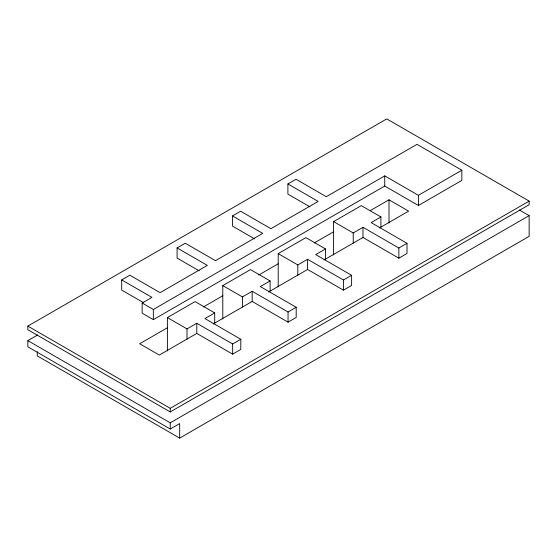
<?xml version="1.0" encoding="UTF-8"?>
<svg xmlns="http://www.w3.org/2000/svg" width="557" height="557" viewBox="0 0 557 557"><rect width="100%" height="100%" fill="white"/><g stroke="black" fill="none" stroke-linecap="round" stroke-linejoin="round"><path stroke-width="0.84" d="M27.85 326.103L386.753 118.892L529.15 201.105L529.15 204.732L170.247 411.943L27.85 329.737L27.85 326.103L170.247 408.316L529.15 201.105M143.817 302.855L121.691 290.079L121.691 279.913L129.837 275.207L160.082 292.669L207.336 265.39L177.091 247.928L177.091 258.086L199.225 270.869M177.091 247.928L185.237 243.221L215.489 260.683L262.744 233.404L232.499 215.942L232.499 226.1L254.626 238.883M232.499 215.942L240.645 211.235L270.89 228.697L318.144 201.418L287.899 183.949L287.899 194.115L310.033 206.891M287.899 183.949L296.046 179.25L326.298 196.712L417.005 144.34L461.85 170.233L461.85 180.398L418.398 205.484L384.734 186.045L153.342 319.641L142.16 313.187L142.16 303.022L151.936 297.375L121.691 279.913M37.277 351.627L37.277 355.895L179.674 438.108L179.674 423.585L170.247 429.029L27.85 346.823L27.85 340.626L37.632 334.98M142.16 303.022L153.342 309.476L384.734 175.887L418.398 195.319L461.85 170.233M167.392 350.959L167.392 317.587L195.096 301.595L214.703 312.916L214.703 323.081M222.793 318.966L222.793 285.602L250.497 269.609L270.11 280.93L270.11 291.095M278.201 286.98L278.201 253.616L305.904 237.623L325.511 248.944L325.511 259.109M333.601 254.995L333.601 221.63L361.305 205.637L380.918 216.958L380.918 227.117M167.392 327.753L139.689 343.746L159.302 355.067L196.781 333.427L232.652 354.141L240.798 349.434L240.798 339.269L204.927 318.562L214.703 312.916M203.333 307.004L222.793 295.767M258.733 275.019L278.201 263.781M314.134 243.033L333.601 231.789M370.287 210.609L389.009 199.803L408.622 211.124L379.414 227.987M167.392 317.587L187.006 328.915L196.781 323.269L232.652 343.975L240.798 339.269M222.793 285.602L242.406 296.923L252.182 291.283L288.053 311.99L296.199 307.283L296.199 317.448L288.053 322.155L252.182 301.441L213.199 323.951M270.11 280.93L260.335 286.577L296.199 307.283M278.201 253.616L297.814 264.937L307.589 259.29L343.46 280.004L351.606 275.297L351.606 285.463L343.46 290.162L307.589 269.456L268.606 291.965M325.511 248.944L315.735 254.591L351.606 275.297M333.601 221.63L353.215 232.951L362.99 227.305L398.861 248.011L407.007 243.312L407.007 253.477L398.861 258.176L362.99 237.47L324.007 259.973M380.918 216.958L371.143 222.598L407.007 243.312M27.85 340.626L170.247 422.833L529.15 215.622L529.15 236.342L179.674 438.108M519.354 209.968L529.15 215.622M418.398 195.319L418.398 205.484M398.861 248.011L398.861 258.176M389.009 199.803L389.009 223.009M384.734 175.887L384.734 186.045M362.99 227.305L362.99 237.47M353.215 232.951L353.215 243.117M343.46 280.004L343.46 290.162M307.589 259.29L307.589 269.456M297.814 264.937L297.814 275.102M288.053 311.99L288.053 322.155M252.182 291.283L252.182 301.441M242.406 296.923L242.406 307.088M232.652 343.975L232.652 354.141M196.781 323.269L196.781 333.427M187.006 328.915L187.006 339.074M170.247 408.316L170.247 411.943M170.247 422.833L170.247 429.029M153.342 309.476L153.342 319.641"/></g></svg>
